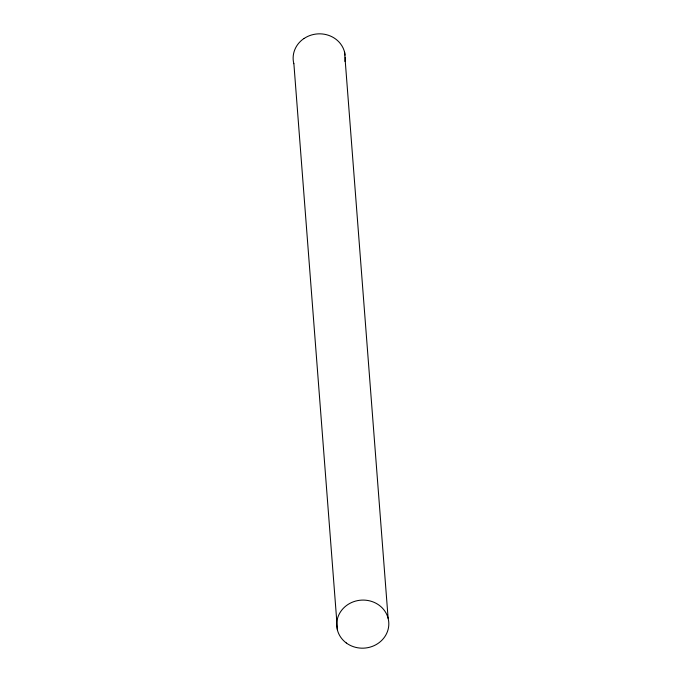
<?xml version="1.0" encoding="UTF-8"?>
<svg xmlns="http://www.w3.org/2000/svg" width="682" height="682" viewBox="0 0 682 682"><rect width="100%" height="100%" fill="white"/><g stroke="black" fill="none" stroke-linecap="round" stroke-linejoin="round"><path stroke-width="1.02" d="M344.555 52.062L388.126 618.335M293.874 63.665L337.445 629.938M303.993 38.533A26.078 24.041 -4.4 0 1 340.352 43.571A26.078 24.041 -4.4 0 1 345.126 55.14M345.254 57.254A26.078 24.041 -4.4 0 1 344.913 61.423M293.823 63.665A26.078 24.041 -4.4 0 1 303.959 38.516M346.268 642.947A26.078 24.041 -4.4 0 0 388.484 627.696A26.078 24.041 -4.4 0 0 353.523 601.746A26.078 24.041 -4.4 0 0 346.268 642.947"/></g></svg>
